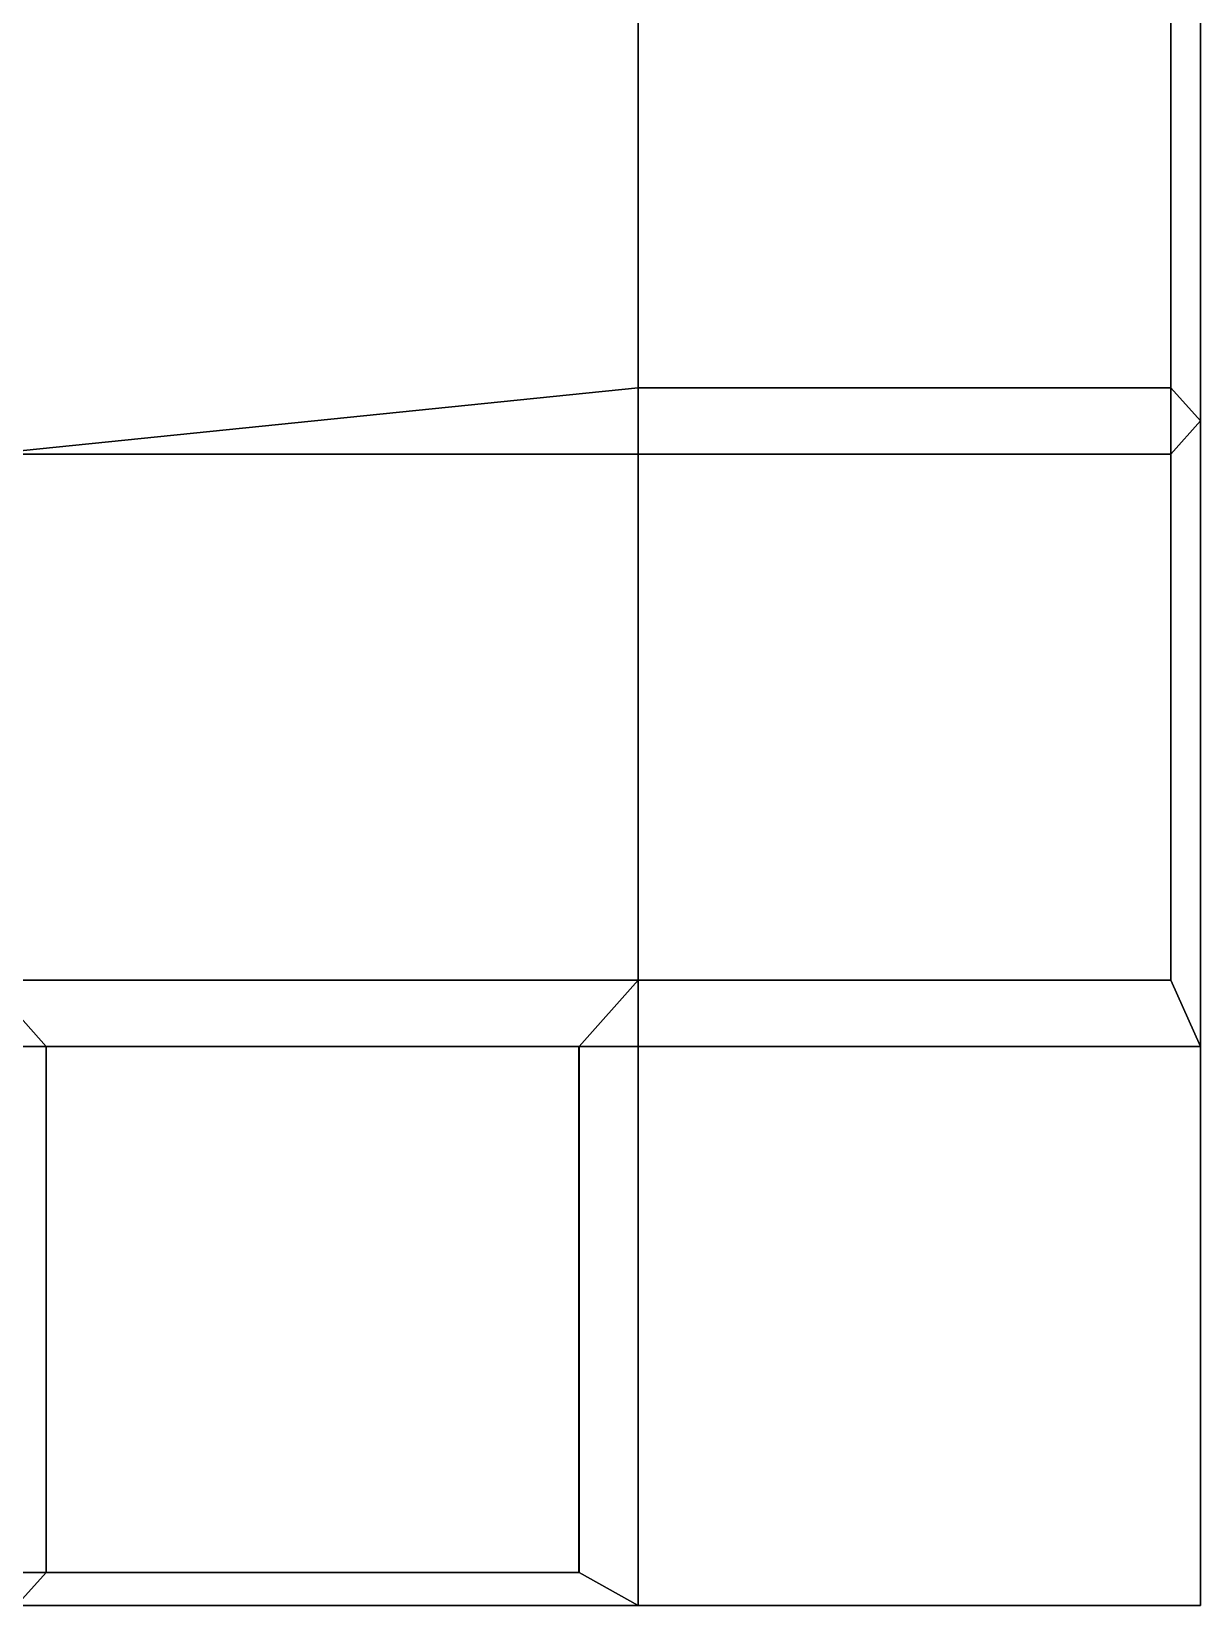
# Model space of a CAD drawing. Extents: x -252 to 252, y 0 to 101.
# Drawn here: x -31.41 to 5.59, y 0 to 49.78 of the extents above; entities that cross this region are included whole.
import ezdxf

# ---------------------------------------------------------------- set-up
doc = ezdxf.new("R2010")
doc.units = 0

msp = doc.modelspace()

# ---------------------------------------------------------------- linework, layer by layer
for points in [[(5.587004, 93.664322, 218.68718), (5.587248, -0.000022, 218.687424), (-88.283829, 0, 218.687424), (-88.283646, 93.664322, 218.68718)], [(5.587248, -0.000022, 218.687424), (5.587004, 93.664322, 218.68718), (5.587248, 56.198593, 200.323898), (5.587248, 37.46571, 200.323898)], [(4.650236, 55.150764, 200.323898), (4.650236, 38.513527, 200.323898), (5.587248, 37.46571, 200.323898), (5.587248, 56.198593, 200.323898)], [(-12.209139, 55.150764, 200.323898), (-32.815094, 55.146149, 200.323898), (-32.815094, 36.417885, 200.323898), (-12.209139, 38.513527, 200.323898)], [(-12.209139, 38.513527, 209.465744), (-12.209139, 55.150749, 209.4655), (-12.209139, 55.150764, 200.323898), (-12.209139, 38.513527, 200.323898)], [(4.65048, 55.150749, 209.4655), (-12.209139, 55.150749, 209.4655), (-12.209139, 38.513527, 209.465744), (4.65048, 38.513527, 209.4655)], [(4.65048, 55.150749, 209.4655), (4.65048, 38.513527, 209.4655), (4.650236, 38.513527, 200.323898), (4.650236, 55.150764, 200.323898)], [(-12.209139, 38.513527, 200.323898), (-32.815094, 36.417885, 200.323898), (-12.209139, 36.417885, 200.323898)], [(4.650236, 36.417885, 200.323898), (4.650236, 38.513527, 200.323898), (-12.209139, 38.513527, 200.323898), (-12.209139, 36.417885, 200.323898)], [(4.65048, 38.513527, 209.4655), (-12.209139, 38.513527, 209.465744), (-12.209139, 38.513527, 200.323898), (4.650236, 38.513527, 200.323898)], [(5.587248, 37.46571, 200.323898), (4.650236, 38.513527, 200.323898), (4.650236, 36.417885, 200.323898)], [(4.650236, 36.417885, 200.323898), (4.650236, 19.780657, 200.323898), (5.587248, 17.685013, 200.323898), (5.587248, 37.46571, 200.323898)], [(5.587248, -0.000022, 218.687424), (5.587248, 37.46571, 200.323898), (5.587248, 17.685013, 200.323898)], [(-12.209139, 19.780657, 200.323898), (-12.209139, 36.417885, 200.323898), (-32.815094, 36.417885, 200.323898), (-32.815094, 19.780657, 200.323898)], [(-12.209139, 19.780653, 209.465744), (-12.209139, 36.417877, 209.4655), (-12.209139, 36.417885, 200.323898), (-12.209139, 19.780657, 200.323898)], [(-12.209139, 36.417877, 209.4655), (4.65048, 36.417877, 209.4655), (4.650236, 36.417885, 200.323898), (-12.209139, 36.417885, 200.323898)], [(4.65048, 36.417877, 209.4655), (-12.209139, 36.417877, 209.4655), (-12.209139, 19.780653, 209.465744), (4.65048, 19.780653, 209.4655)], [(4.65048, 36.417877, 209.4655), (4.65048, 19.780653, 209.4655), (4.650236, 19.780657, 200.323898), (4.650236, 36.417885, 200.323898)], [(-32.815094, 17.685011, 200.323898), (-30.941805, 17.685011, 200.323898), (-32.815094, 19.780657, 200.323898)], [(-30.941805, 17.685011, 200.323898), (-14.082186, 17.685011, 200.323898), (-12.209139, 19.780657, 200.323898), (-32.815094, 19.780657, 200.323898)], [(-12.208895, 17.685013, 200.323898), (-12.209139, 19.780657, 200.323898), (-14.082186, 17.685011, 200.323898)], [(5.587248, 17.685013, 200.323898), (4.650236, 19.780657, 200.323898), (-12.209139, 19.780657, 200.323898), (-12.208895, 17.685013, 200.323898)], [(4.65048, 19.780653, 209.4655), (-12.209139, 19.780653, 209.465744), (-12.209139, 19.780657, 200.323898), (4.650236, 19.780657, 200.323898)], [(-32.815094, 1.047782, 200.323898), (-30.941805, 1.047784, 200.323898), (-30.941805, 17.685011, 200.323898), (-32.815094, 17.685011, 200.323898)], [(-30.941805, 1.047779, 209.4655), (-30.941805, 17.685005, 209.4655), (-30.941805, 17.685011, 200.323898), (-30.941805, 1.047784, 200.323898)], [(-30.941805, 17.685005, 209.4655), (-14.08243, 17.685005, 209.465744), (-14.082186, 17.685011, 200.323898), (-30.941805, 17.685011, 200.323898)], [(-14.08243, 17.685005, 209.465744), (-30.941805, 17.685005, 209.4655), (-30.941805, 1.047779, 209.4655), (-14.08243, 1.047779, 209.4655)], [(-14.08243, 17.685005, 209.465744), (-14.08243, 1.047779, 209.4655), (-14.082186, 1.047782, 200.323898), (-14.082186, 17.685011, 200.323898)], [(-14.082186, 1.047782, 200.323898), (-12.208895, -0.000039, 200.323898), (-12.208895, 17.685013, 200.323898), (-14.082186, 17.685011, 200.323898)], [(5.587248, -0.000039, 200.323898), (5.587248, 17.685013, 200.323898), (-12.208895, 17.685013, 200.323898), (-12.208895, -0.000039, 200.323898)], [(5.587248, -0.000022, 218.687424), (5.587248, 17.685013, 200.323898), (5.587248, -0.000039, 200.323898)], [(-31.878572, -0.000039, 200.323654), (-30.941805, 1.047784, 200.323898), (-32.815094, 1.047782, 200.323898)], [(-14.082186, 1.047782, 200.323898), (-30.941805, 1.047784, 200.323898), (-31.878572, -0.000039, 200.323654), (-12.208895, -0.000039, 200.323898)], [(-14.08243, 1.047779, 209.4655), (-30.941805, 1.047779, 209.4655), (-30.941805, 1.047784, 200.323898), (-14.082186, 1.047782, 200.323898)]]:
    msp.add_3dface(points)

doc.saveas('drawing.dxf')
